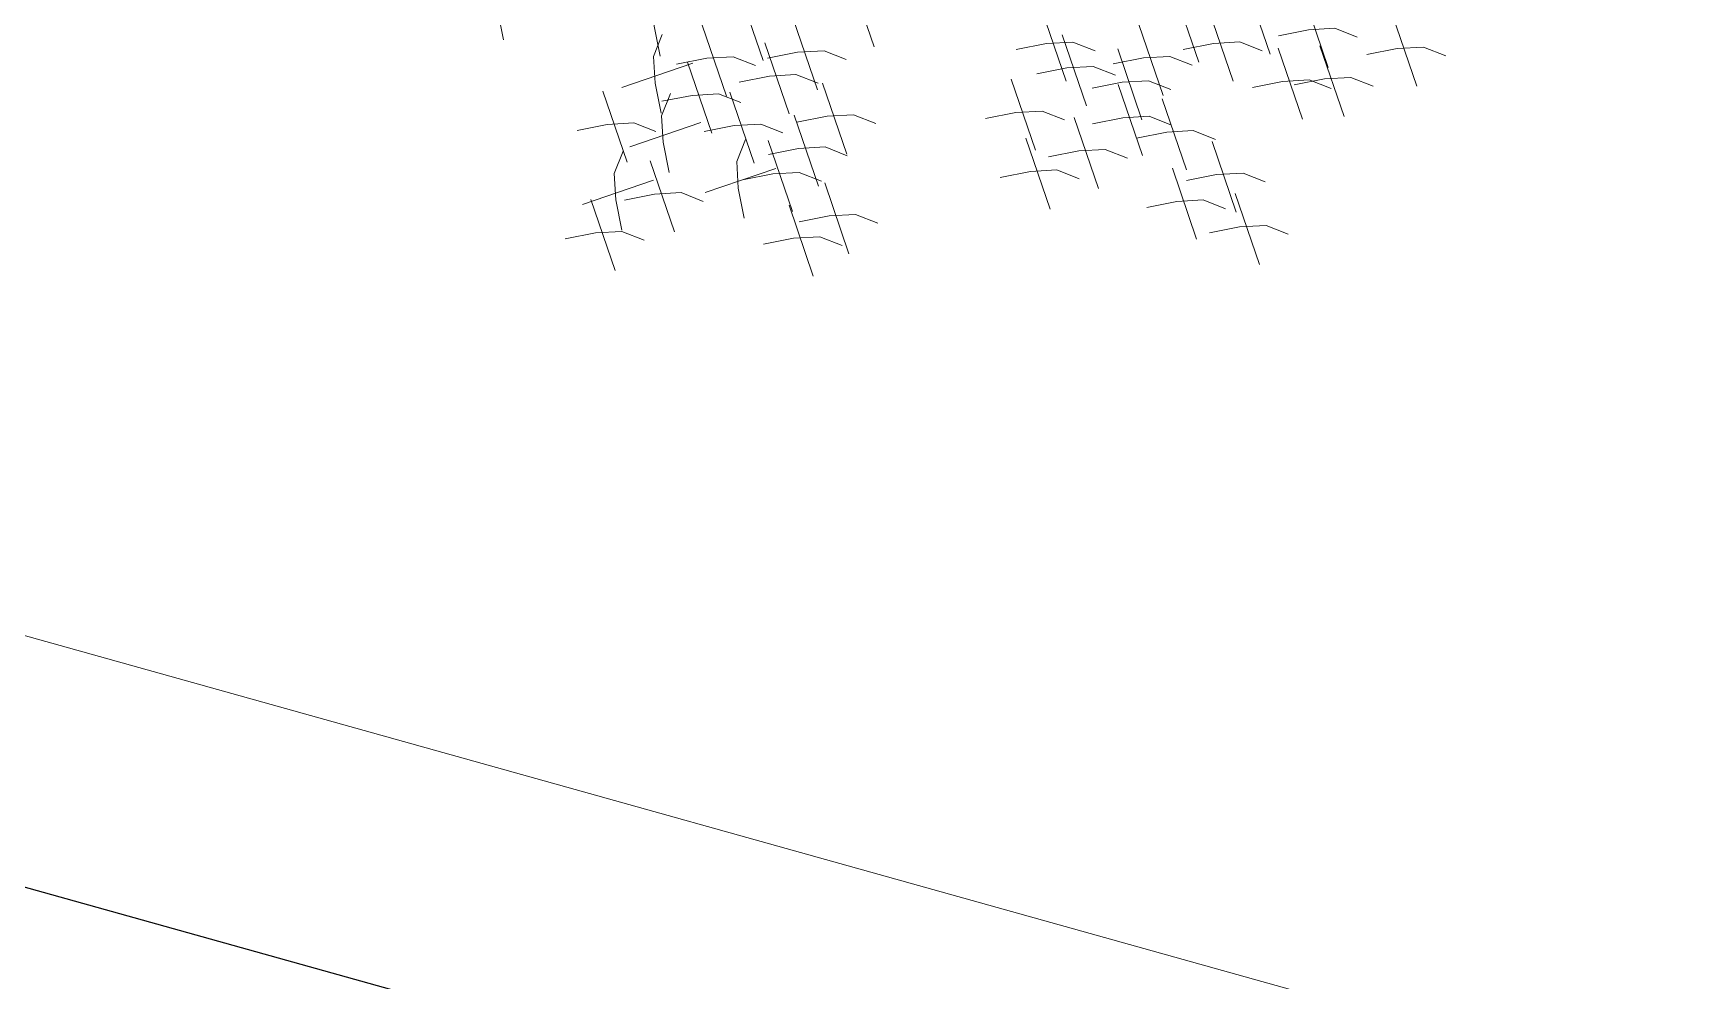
# Model space of a CAD drawing. Header units: millimetres. Extents: x 474016 to 477875, y 2288607 to 2292200.
# Drawn here: x 474532.4 to 474542.64, y 2289216.78 to 2289222.65 of the extents above; entities that cross this region are included whole.
import ezdxf

# ---------------------------------------------------------------- set-up
doc = ezdxf.new("R2010")
doc.units = ezdxf.units.MM
doc.header["$LTSCALE"] = 50
doc.layers.add('BANQUETA', color=251, linetype='Continuous', lineweight=5)
doc.layers.add('EXT', color=3, linetype='Continuous', lineweight=5)
doc.layers.add('CVL_LOTIF', color=1, linetype='Continuous')

# ---------------------------------------------------------------- blocks, each defined once
blk = doc.blocks.new('Plarbol-031')
for points in [[(2.3752, -0.420525), (2.59755, -0.573625)], [(2.385375, -0.588875), (2.4597, -0.506925), (2.53275, -0.44595), (2.615975, -0.4237)], [(2.079175, -0.55585), (2.301525, -0.708925)], [(2.08935, -0.724175), (2.163675, -0.642225), (2.236725, -0.58125), (2.31995, -0.559025)], [(1.88225, -0.6416), (2.1046, -0.7947)], [(2.230375, -0.663825), (2.4527, -0.816925)], [(2.240525, -0.832175), (2.31485, -0.750225), (2.387925, -0.68925), (2.471125, -0.667)], [(2.11475, -0.7604), (2.3371, -0.913475)], [(2.124925, -0.928725), (2.19925, -0.846775), (2.2723, -0.7858), (2.355525, -0.763575)], [(1.693575, -0.8182), (1.915925, -0.9713)], [(1.83335, -0.79915), (2.055675, -0.952225)], [(1.8435, -0.967475), (1.917825, -0.885525), (1.990875, -0.82455), (2.0741, -0.802325)], [(1.661825, -0.990975), (1.88415, -1.144075)], [(1.671975, -1.159325), (1.7463, -1.077375), (1.819375, -1.0164), (1.902575, -0.99415)], [(1.652925, -1.1066), (1.875275, -1.2597)], [(1.6631, -1.27495), (1.737425, -1.193), (1.810475, -1.132), (1.8937, -1.109775)], [(1.351175, -1.157425), (1.573525, -1.310525)], [(1.36135, -1.32575), (1.435675, -1.243825), (1.508725, -1.182825), (1.59195, -1.1606)], [(1.46235, -1.1841), (1.6847, -1.3372)], [(1.472525, -1.35245), (1.54685, -1.2705), (1.6199, -1.2095), (1.703125, -1.187275)], [(1.8886, -1.155525), (2.11095, -1.3086)], [(1.898775, -1.32385), (1.9731, -1.2419), (2.04615, -1.180925), (2.129375, -1.1587)], [(2.12365, -1.1714), (2.345975, -1.3245)], [(2.133825, -1.339725), (2.20815, -1.2578), (2.2812, -1.1968), (2.3644, -1.174575)], [(1.730425, -1.20825), (1.952775, -1.361325)], [(1.7406, -1.376575), (1.814925, -1.294625), (1.887975, -1.23365), (1.9712, -1.211425)], [(2.30215, -1.273025), (2.5245, -1.426125)], [(2.312325, -1.441375), (2.38665, -1.359425), (2.4597, -1.29845), (2.542925, -1.2762)], [(2.066475, -1.334025), (2.288825, -1.487125)], [(2.07665, -1.50235), (2.150975, -1.420425), (2.224025, -1.359425), (2.307225, -1.3372)], [(1.410275, -1.422325), (1.6326, -1.575425)], [(1.420425, -1.59065), (1.49475, -1.508725), (1.5678, -1.447725), (1.651025, -1.4255)], [(1.674525, -1.398175), (1.896875, -1.551275)], [(1.6847, -1.566525), (1.759025, -1.484575), (1.832075, -1.4236), (1.9153, -1.40135)], [(0.7223, -1.469975), (0.944625, -1.62305)], [(1.5786, -1.56145), (1.80095, -1.714525)], [(1.588775, -1.729775), (1.6631, -1.647825), (1.73615, -1.58685), (1.819375, -1.564625)], [(0.6505, -1.7158), (0.87285, -1.8689)], [(0.660675, -1.88415), (0.735, -1.8022), (0.80805, -1.741225), (0.891275, -1.718975)], [(0.4307, -1.7463), (0.65305, -1.8994)], [(0.620025, -1.84475), (0.84235, -1.99785)], [(0.87285, -1.837775), (1.095175, -1.990875)], [(0.883, -2.006125), (0.957325, -1.924175), (1.030375, -1.863175), (1.1136, -1.84095)], [(0.345575, -2.1084), (0.26365, -2.034075), (0.20265, -1.961), (0.180425, -1.8778)], [(0.630175, -2.0131), (0.7045, -1.93115), (0.77755, -1.870175), (0.860775, -1.847925)], [(0.40085, -1.927975), (0.6232, -2.081075)], [(0.411025, -2.096325), (0.48535, -2.014375), (0.5584, -1.9534), (0.6416, -1.93115)], [(0.8595, -1.9915), (1.08185, -2.1446)], [(0.869675, -2.15985), (0.944, -2.0779), (1.01705, -2.016925), (1.10025, -1.994675)], [(0.3024, -2.281175), (0.455475, -2.05885)], [(0.470725, -2.271025), (0.388775, -2.1967), (0.3278, -2.123625), (0.305575, -2.040425)], [(0.4377, -2.066475), (0.660025, -2.21955)], [(0.44785, -2.2348), (0.522175, -2.15285), (0.59525, -2.091875), (0.67845, -2.06965)], [(0.62445, -2.063275), (0.8468, -2.216375)], [(0.634625, -2.231625), (0.70895, -2.149675), (0.782, -2.0887), (0.865225, -2.066475)], [(0.839175, -2.12045), (1.0615, -2.27355)], [(0.84935, -2.2888), (0.92365, -2.20685), (0.996725, -2.145875), (1.079925, -2.123625)], [(1.09265, -2.1211), (1.314975, -2.2742)], [(1.1028, -2.289425), (1.177125, -2.2075), (1.250175, -2.1465), (1.3334, -2.124275)], [(-0.142275, -2.3968), (-0.224225, -2.322475), (-0.2852, -2.249425), (-0.307425, -2.1662)], [(0.62065, -2.42475), (0.5387, -2.350425), (0.477725, -2.277375), (0.455475, -2.19415)], [(0.768025, -2.406325), (0.921125, -2.183975)], [(0.936375, -2.39615), (0.854425, -2.321825), (0.793425, -2.248775), (0.7712, -2.16555)], [(0.4523, -2.4349), (0.6054, -2.212575)], [(1.037375, -2.262125), (1.2597, -2.415225)], [(1.047525, -2.43045), (1.12185, -2.348525), (1.194925, -2.287525), (1.278125, -2.2653)], [(0.25475, -2.332), (0.477075, -2.4851)], [(0.2649, -2.50035), (0.339225, -2.4184), (0.412275, -2.3574), (0.4955, -2.335175)], [(0.54125, -2.432375), (0.763575, -2.585475)], [(0.5514, -2.6007), (0.625725, -2.51875), (0.698775, -2.457775), (0.782, -2.43555)], [(0.4396, -2.702975), (0.5927, -2.48065)], [(0.60795, -2.692825), (0.526, -2.6185), (0.465, -2.54545), (0.442775, -2.462225)], [(0.45295, -2.671225), (0.675275, -2.824325)], [(0.4631, -2.839575), (0.537425, -2.757625), (0.610475, -2.696625), (0.6937, -2.6744)]]:
    blk.add_lwpolyline(points)

msp = doc.modelspace()

# ---------------------------------------------------------------- linework, layer by layer
at = {"layer": 'BANQUETA'}
msp.add_lwpolyline([(474639.896, 2289188.874), (474519.507, 2289222.51, 0.414214), (474517.043, 2289221.121), (474503.857, 2289173.929, 0.414214), (474505.245, 2289171.464), (474625.635, 2289137.829)], format="xyb", dxfattribs=at)
at = {"layer": 'CVL_LOTIF'}
msp.add_lwpolyline([(474543.181, 2289214.338), (474519.103, 2289221.065), (474515.74, 2289209.026), (474539.818, 2289202.299)], close=True, dxfattribs=at)

# ---------------------------------------------------------------- block references
at = {"layer": 'EXT', "xscale": 1.71989999994179, "yscale": 1.71989999994179, "zscale": 1.71989999994179, "rotation": 323.4441516640488}
msp.add_blockref('Plarbol-031', (474537.967, 2289225.773), dxfattribs=at)

doc.saveas('drawing.dxf')
